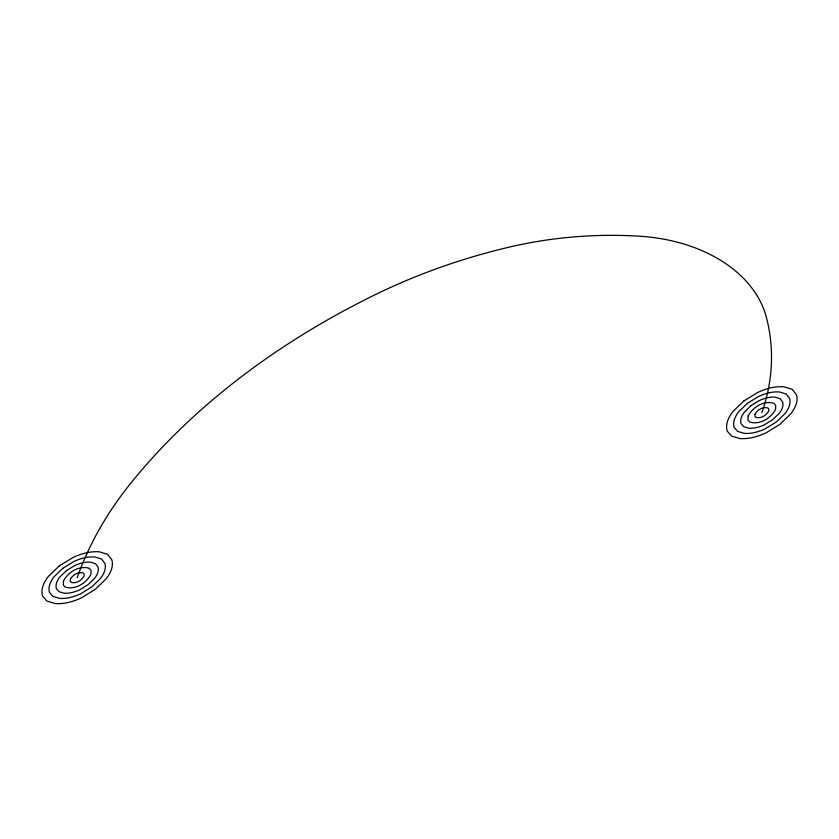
<?xml version="1.0" encoding="UTF-8"?>
<svg xmlns="http://www.w3.org/2000/svg" width="839" height="839" viewBox="0 0 839 839"><rect width="100%" height="100%" fill="white"/><g stroke="black" fill="none" stroke-linecap="round" stroke-linejoin="round"><path stroke-width="1.26" d="M77.209 577.683A498.827 351.489 -4.6 0 1 131.912 481.796A753.59 531.014 -4.6 0 1 375.704 294.447A498.827 351.489 -4.6 0 1 506.546 247.746A318.505 224.433 -4.6 0 1 640.367 236.273A151.041 106.427 -4.6 0 1 766.5 317.75A318.505 224.433 -4.6 0 1 761.854 412.673M63.512 580.976L63.313 585.014L65.064 587.017C75.007 590.278 86.365 583.22 90.895 574.379L91.084 570.583L89.354 568.349C79.411 565.087 68.053 572.135 63.512 580.976M70.361 579.33L70.266 581.343L71.137 582.35C76.108 583.975 81.782 580.452 84.057 576.026L84.141 574.128L83.281 573.016C78.31 571.38 72.626 574.914 70.361 579.33M748.157 415.966L747.958 420.003L749.709 421.996C759.652 425.268 771.01 418.21 775.551 409.369L775.729 405.573L773.998 403.339C764.056 400.077 752.698 407.125 748.157 415.966M755.006 414.319L754.911 416.333L755.782 417.34C760.753 418.965 766.427 415.441 768.702 411.016L768.797 409.117L767.926 408.006C762.955 406.37 757.271 409.893 755.006 414.319M59.15 566.021L48.442 576.341A49.879 35.154 -4.6 0 0 42.978 585.926A33.822 23.828 -4.6 0 0 42.485 596.015L46.848 601.007L55.122 603.566A31.851 22.443 -4.6 0 0 68.504 602.423A49.879 35.154 -4.6 0 0 81.593 597.756L95.258 589.345L105.966 579.015A49.879 35.154 -4.6 0 0 111.44 569.429A31.851 22.443 -4.6 0 0 111.902 559.938L107.57 554.348L99.285 551.789A31.851 22.443 -4.6 0 0 85.914 552.932A49.879 35.154 -4.6 0 0 72.825 557.61L59.15 566.021M62.768 568.349L54.199 576.613A39.905 28.117 -4.6 0 0 49.816 584.28A27.058 19.066 -4.6 0 0 49.428 592.344L52.92 596.34L59.538 598.396A25.485 17.955 -4.6 0 0 70.245 597.473A39.905 28.117 -4.6 0 0 80.712 593.739L91.65 587.006L100.219 578.753A39.905 28.117 -4.6 0 0 104.592 571.076A25.485 17.955 -4.6 0 0 104.959 563.483L101.498 559.015L94.87 556.97A25.485 17.955 -4.6 0 0 84.173 557.883A39.905 28.117 -4.6 0 0 73.696 561.627L62.768 568.349M66.375 570.688L59.947 576.875A29.931 21.09 -4.6 0 0 56.664 582.633A20.293 14.294 -4.6 0 0 56.37 588.674L58.992 591.673L63.953 593.215A19.108 13.466 -4.6 0 0 71.986 592.523A29.931 21.09 -4.6 0 0 79.831 589.723L88.043 584.678L94.461 578.48A29.931 21.09 -4.6 0 0 97.744 572.733A19.108 13.466 -4.6 0 0 98.027 567.038L95.426 563.682L90.455 562.151A19.108 13.466 -4.6 0 0 82.432 562.833A29.931 21.09 -4.6 0 0 74.577 565.633L66.375 570.688M743.805 401.011L733.087 411.33A49.879 35.154 -4.6 0 0 727.623 420.916A33.822 23.828 -4.6 0 0 727.13 430.994L731.493 435.997L739.767 438.556A31.851 22.443 -4.6 0 0 753.149 437.413A49.879 35.154 -4.6 0 0 766.238 432.746L779.903 424.335L790.611 414.005A49.879 35.154 -4.6 0 0 796.085 404.419A31.851 22.443 -4.6 0 0 796.547 394.928L792.215 389.338L783.941 386.779A31.851 22.443 -4.6 0 0 770.559 387.922A49.879 35.154 -4.6 0 0 757.47 392.6L743.805 401.011M747.413 403.339L738.844 411.603A39.905 28.117 -4.6 0 0 734.471 419.269A27.058 19.066 -4.6 0 0 734.073 427.334L737.565 431.33L744.183 433.385A25.485 17.955 -4.6 0 0 754.89 432.463A39.905 28.117 -4.6 0 0 765.357 428.729L776.295 421.996L784.864 413.742A39.905 28.117 -4.6 0 0 789.237 406.066A25.485 17.955 -4.6 0 0 789.614 398.473L786.143 394.005L779.515 391.96A25.485 17.955 -4.6 0 0 768.818 392.872A39.905 28.117 -4.6 0 0 758.351 396.606L747.413 403.339M751.02 405.667L744.592 411.865A29.931 21.09 -4.6 0 0 741.309 417.623A20.293 14.294 -4.6 0 0 741.015 423.664L743.637 426.663L748.608 428.205A19.108 13.466 -4.6 0 0 756.631 427.512A29.931 21.09 -4.6 0 0 764.486 424.712L772.688 419.668L779.106 413.47A29.931 21.09 -4.6 0 0 782.388 407.723A19.108 13.466 -4.6 0 0 782.672 402.028L780.071 398.672L775.1 397.13A19.108 13.466 -4.6 0 0 767.077 397.822A29.931 21.09 -4.6 0 0 759.222 400.623L751.02 405.667"/></g></svg>
